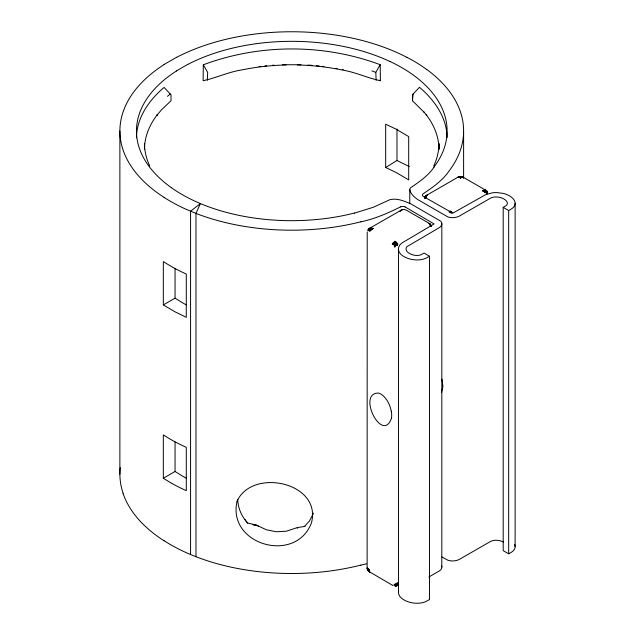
<?xml version="1.0" encoding="UTF-8"?>
<svg xmlns="http://www.w3.org/2000/svg" width="635" height="635" viewBox="0 0 635 635"><rect width="100%" height="100%" fill="white"/><g stroke="black" fill="none" stroke-linecap="round" stroke-linejoin="round"><path stroke-width="0.95" d="M367.125 567.42L367.213 231.934M395.073 242.205L395.073 241.356L397.947 244.126L395.915 242.967L395.073 241.356L392.732 243.332L395.653 243.967L395.915 242.967L395.073 241.356L392.914 244.491L392.192 244.126L394.232 242.967L395.073 241.356L396.827 243.626L395.899 245.888L395.494 243.062L393.39 242.602L395.97 241.943L396.327 242.816L395.494 243.062L394.351 244.904L392.914 244.491L395.073 242.205L395.073 244.959L394.351 244.904L394.843 242.189M424.966 197.294L424.783 197.675L425.371 197.533L425.498 196.255L426.712 195.445L424.966 197.294C423.72 197.914 426.133 197.937 425.204 196.945L426.942 195.112L457.684 177.363L458.811 176.895L460.565 177.919L461.145 176.562L463.034 177.332L461.732 176.689L458.224 177.189L462.899 177.189L460.986 176.776L460.565 177.919L458.883 177.228L460.113 177.276L460.565 177.919L461.462 177.467M297.378 64.976C312.214 65.318 327.025 66.921 341.566 69.906C354.941 71.906 367.355 78.01 380.389 80.709L380.206 64.706C323.826 43.664 259.667 43.696 203.311 64.786L203.121 80.701C216.13 77.994 228.544 71.914 241.903 69.906C256.445 66.921 271.256 65.318 286.091 64.976M367.387 569.238L369.038 569.635L368.554 570.174L369.276 571.429L369.038 569.635L367.601 568.523C367.832 572.214 369.427 569.936 367.244 567.968L367.387 569.238L369.03 571.659L367.3 568.976L369.03 571.659L368.546 570.889L369.038 569.635L368.197 569.079M354.433 213.138L373.213 207.304L389.882 199.7C396.97 197.834 404.479 201.16 410.893 203.922L440.412 220.996A8.763 5.056 0 0 1 441.246 221.94A8.953 5.167 0 0 1 441.627 222.694A9.358 5.405 0 0 1 441.833 223.734L441.809 567.563A9.858 5.691 0 0 1 441.5 568.611A10.065 5.81 0 0 1 438.904 571.19L428.871 577.009M431.062 226.465L430.863 225.123L428.927 223.385L430.133 224.195L430.363 225.671L430.538 224.639L429.109 223.433L431.387 226.481L430.863 225.123L430.268 225.473M371.975 228.092L370.03 230.18L369.999 231.315L368.919 230.481L370.57 228.338L371.197 227.854L372.88 228.544L370.538 230.521L370.832 229.545L372.88 228.544L369.372 228.409L368.03 229.799L372.88 228.544L369.372 230.902L370.411 229.06L372.88 228.544L370.57 228.338L368.34 229.322L368.919 228.822M297.339 528.32L297.37 527.558L305.014 526.415M409.781 203.454L409.781 189.603L410.289 188.095A3.961 2.286 0 0 1 410.702 187.698L410.869 187.579C419.362 181.793 428.149 175.792 434.046 167.172M136.477 137.819C136.684 117.65 149.177 99.965 164.1 87.416L171.029 94.853L171.005 100.767L161.671 109.641L156.678 115.491L157.289 114.729C149.614 124.587 144.463 136.763 144.494 149.392L144.494 143.518C144.502 151.273 146.415 158.964 149.725 165.965M424.386 112.538L412.464 100.759L413.155 93.948L419.473 87.305C434.38 99.878 446.913 117.554 447.103 137.732M425.188 196.596L424.648 198.064L425.974 195.85L427.482 194.945L425.974 195.85L425.498 197.342L425.982 197.882L424.767 197.183L424.466 197.842L425.188 196.596L425.95 196.826L425.053 198.382M463.439 177.363L485.632 190.182L486.196 191.691L482.759 190.73L485.092 190.008L486.267 190.595L487.601 191.984L487.601 192.937L484.434 191.976L482.759 190.73L485.608 190.341L482.759 190.73L485.608 192.365L485.973 192.032L487.291 193.413L486.775 193.889L486.267 193.088L486.981 192.254L486.712 191.008L482.759 190.73L486.196 191.016L483.656 190.286M367.57 569.809L369.038 569.635L369.03 571.659M394.16 584.351L396.359 584.938L398.074 583.494L396.065 584.097L396.946 585.279L398.177 583.581L396.176 584.581L395.113 584.303L395.478 585.343L397.407 584.486L395.788 585.629L394.319 585.033C399.018 582.525 399.812 584.144 394.573 585.533L396.692 585.732L397.82 585.105L398.637 583.557L395.399 586.01L394.16 584.351C395.994 584.708 400.209 582.144 396.034 583.486L397.962 583.168L396.994 583.279L397.224 584.319L398.669 584.248L397.272 585.549L395.399 586.01L397.947 585.216L394.938 585.867L397.343 585.256L395.97 585.986M483.854 190.413L484.434 190.04L485.069 190.524L484.807 191.738L483.656 191.318L484.076 190.675M426.045 196.882L426.942 195.112M391.47 418.203C382.484 444.262 356.545 393.208 378.412 393.049A12.621 7.287 60 0 1 383.326 395.891C387.588 399.923 390.168 405.487 391.263 411.202M395.295 242.189L393.629 244.753L395.073 241.356M207.343 80.272L207.669 72.382L203.311 64.786M369.038 569.635L368.157 570.817M430.133 224.195L430.982 226.02L430.443 224.536M441.611 392.319L442.905 386.421L441.976 379.103M460.565 177.213L459.978 176.562L458.089 177.332L459.978 176.562L463.034 177.332M430.141 225.282L430.538 224.639L428.927 223.385M395.653 243.967L395.073 244.959L397.407 243.332M433.745 165.965C437.055 158.964 438.96 151.273 438.968 143.518L438.968 149.392C439.007 136.763 433.856 124.587 426.172 114.729L426.791 115.491L423.783 111.792M171.267 187.642A156.353 90.273 0 0 0 181.927 194.453A156.472 90.337 0 0 0 195.588 201.47L200.374 203.573L195.977 213.423L195.977 556.728A171.863 99.227 0 0 0 360.783 565.11M313.539 513.128L309.443 521.049L304.292 526.574M397.931 584.549L398.455 583.613M376.126 80.272L375.801 72.39L380.206 64.706M371.554 228.743L371.197 229.791L370.356 228.822L369.443 228.83L370.538 227.814L371.785 228.227M398.367 584.835L397.82 585.105L398.272 584.446M461.145 176.562L458.914 177.03L460.145 176.776L460.565 177.919L462.002 176.744M449.262 212.479L449.81 211.693L449.135 211.249M368.554 570.174L367.824 570.333M413.155 93.948L412.44 94.853L412.464 100.759M367.522 569.674L367.276 568.627L368.26 569.563M424.783 197.191L426.522 195.493L425.974 195.85M368.546 570.889L369.102 570.635M425.498 196.255L426.712 195.445M425.204 196.945L426.037 196.009L425.204 196.945L425.498 197.342M425.101 196.699L425.68 196.048M397.82 585.105L398.669 584.248M485.092 190.008L483.997 190.54M368.03 229.799L368.649 229.235L368.03 230.751L369.372 229.164L370.03 230.18M368.919 230.481L371.642 228.87M425.831 197.017L425.49 196.628M460.565 177.919L462.32 176.895M394.621 242.141L392.732 243.332M167.426 96.329L170.315 93.948M200.374 203.573L190.571 211.241L190.571 554.538L195.977 556.728M400.415 211.01L400.026 211.209L402.058 209.685L369.372 228.409L371.531 228.616M484.434 191.976L484.807 191.738L483.997 191.064M385.675 167.513L395.891 172.371L408.694 179.888L408.694 136.581L395.891 129.056L385.675 124.198L385.675 167.513L396.986 160.496L409.289 166.568M164.084 64.484L176.578 57.269M176.411 70.922L187.714 64.397M460.788 177.228L462.24 177.228L461.24 177.355M441.833 223.734A9.652 5.572 0 0 1 441.762 224.52A9.858 5.691 0 0 1 441.5 225.306A10.065 5.81 0 0 1 438.904 227.886L406.924 246.666A7.422 4.286 0 0 0 406.479 247.293A8.604 4.969 0 0 0 406.194 247.983A9.739 5.62 0 0 0 406.082 249.253A10.668 6.159 0 0 0 406.995 251.404A10.946 6.318 0 0 0 407.726 252.198A11.597 6.699 0 0 0 409.472 253.436L411.139 254.254A12.676 7.318 0 0 0 412.409 254.714A11.628 6.715 0 0 0 413.266 254.96A10.66 6.152 0 0 0 413.695 255.072A9.819 5.667 0 0 0 414.544 255.238A9.065 5.231 0 0 0 415.798 255.397A8.136 4.699 0 0 0 417.02 255.453A7.445 4.294 0 0 0 417.814 255.421A7.009 4.048 0 0 0 419.306 255.238A6.556 3.786 0 0 0 421.846 254.325L424.029 253.055L429.522 256.222L426.728 257.818A14.224 8.207 0 0 1 420.695 259.691A14.486 8.358 0 0 1 419.203 259.858A15.05 8.692 0 0 1 416.909 259.945A15.605 9.009 0 0 1 415.361 259.89L412.234 259.517A18.312 10.573 0 0 1 410.678 259.199A19.248 11.112 0 0 1 408.384 258.548A20.876 12.049 0 0 1 406.17 257.691A22.05 12.732 0 0 1 404.741 257.016L404.05 256.643A18.518 10.692 0 0 1 402.145 255.389L401.106 254.492A18.383 10.612 0 0 1 399.883 253.095L399.566 252.611A18.788 10.851 0 0 1 399.05 251.643A18.979 10.954 0 0 1 398.502 249.682A18.629 10.755 0 0 1 398.669 247.301L400.01 244.721L401.971 242.967L434.086 223.957L405.178 206.962M163.33 304.927L163.33 261.62L170.172 265.819A173.53 100.187 0 0 0 185.277 273.582L186.293 274.026L186.293 317.341L175.07 311.849L163.33 304.927L175.054 298.164L175.054 268.637M163.33 478.25L163.33 434.935L170.172 439.134A173.53 100.187 0 0 0 185.277 446.897L186.293 447.342L186.293 490.657L185.277 490.212A173.53 100.187 0 0 1 170.172 482.449L163.33 478.25L175.054 471.48L175.054 441.952M514.604 544.298L515.096 546.1A15.153 8.747 0 0 1 515.064 547.433A14.51 8.374 0 0 1 514.469 549.148A14.224 8.215 0 0 1 511.437 552.212L508.667 553.823L503.198 550.656L503.198 207.351L505.389 206.089A6.556 3.786 0 0 0 506.968 204.629A7.009 4.048 0 0 0 507.294 203.764A7.445 4.294 0 0 0 507.341 203.303A8.12 4.691 0 0 0 507.301 202.835A8.977 5.183 0 0 0 506.968 201.874A9.819 5.667 0 0 0 506.833 201.628A10.89 6.286 0 0 0 506.071 200.644A12.676 7.318 0 0 0 505.262 199.906L503.857 198.945A11.597 6.699 0 0 0 501.253 197.787A10.954 6.326 0 0 0 500.793 197.644A10.914 6.302 0 0 0 498.459 197.152A10.493 6.056 0 0 0 496.602 196.985A9.739 5.62 0 0 0 494.411 197.056A8.604 4.969 0 0 0 493.204 197.223L490.657 198.08L459.597 215.94A10.065 5.81 0 0 1 455.565 217.36A9.858 5.691 0 0 1 453.771 217.591A9.652 5.572 0 0 1 452.406 217.63A9.358 5.405 0 0 1 450.604 217.511A8.953 5.167 0 0 1 448.881 217.194A8.763 5.056 0 0 1 447.667 216.813L418.084 199.771C414.544 197.326 410.48 194.112 409.781 189.603M503.198 207.351L508.667 210.518L511.437 208.915A14.224 8.207 0 0 0 514.477 205.843A14.494 8.366 0 0 0 514.969 204.565A15.169 8.755 0 0 0 515.096 202.795A15.891 9.176 0 0 0 514.929 201.898L514.604 200.993A17.828 10.287 0 0 0 513.826 199.644A19.256 11.12 0 0 0 512.699 198.318A20.884 12.057 0 0 0 511.223 197.041A22.042 12.732 0 0 0 510.048 196.215L509.397 195.818A18.518 10.692 0 0 0 507.23 194.715L505.682 194.119A18.383 10.612 0 0 0 503.253 193.413L497.348 192.611A18.725 10.811 0 0 0 494.848 192.611A18.098 10.454 0 0 0 492.435 192.794L485.719 194.62L452.787 213.162L423.243 196.382A3.81 2.199 0 0 1 423.291 193.699C432.816 187.261 442.611 180.515 449.175 170.863A171.91 99.251 0 0 0 463.455 135.215A190.468 109.966 0 0 0 463.233 124.246A171.466 98.996 0 0 0 426.776 69.493M425.006 197.318L425.95 196.826M400.423 206.923C387.818 213.297 374.682 218.853 360.831 221.869M297.37 527.558L286.377 531.209L276.328 531.765L266.39 529.773L256.111 525.002L247.475 523.018L244.999 519.557M457.684 177.363L458.811 176.895L460.335 177.228M459.74 176.855L462.216 177.03M459.391 176.689L458.406 176.998L459.391 176.689L460.113 177.276M461.01 177.276L462.899 177.189M369.443 228.83L372.88 228.544M360.831 565.174L366.514 563.785M395.788 244.904L397.232 244.491L397.542 245.412L396.24 243.84M459.121 176.744L459.978 176.562M259.072 66.588L260.802 66.373M264.882 65.937L266.621 65.762M272.486 65.27L273.987 65.159M459.843 176.586L461.28 176.586M401.749 210.177L400.741 210.241M282.567 64.738L300.99 64.746M482.759 190.73L486.267 190.595L485.632 190.182M307.991 65.072L312.126 65.357M316.333 65.707L319.254 66M429.951 223.988L430.435 224.885M368.554 571.262L393.136 585.653M322.302 66.334L323.921 66.532M258.342 526.042L252.738 524.51L256.111 525.002M371.554 228.481L369.999 227.989M336.058 68.31L337.042 68.477M484.108 190.802L486.196 191.691M342.694 69.54L343.225 69.644M404.138 209.423L406.495 210.241L428.696 223.052M252.738 524.51L256.302 525.383M368.427 569.984L367.705 569.436L368.324 569.785M371.642 228.354L370.538 227.814M369.999 572.405L370.538 572.572L368.737 571.468M371.888 70.834L375.801 72.39M379.309 80.264L380.389 80.709M486.775 191.032L487.601 192.937M190.571 554.538L185.277 552.22A173.538 100.187 0 0 1 170.172 544.457L164.076 540.758M406.884 57.269L413.29 60.785A173.53 100.187 0 0 1 426.736 69.509M484.076 190.929L485.973 192.032M368.213 569.333L367.244 567.968M441.936 556.951L447.667 560.118A8.763 5.056 0 0 0 448.881 560.491A8.953 5.167 0 0 0 450.604 560.816A9.358 5.405 0 0 0 452.406 560.935A9.652 5.572 0 0 0 453.319 560.919A9.858 5.691 0 0 0 455.12 560.737A10.065 5.81 0 0 0 459.597 559.244L490.657 541.385L493.204 540.528A8.652 4.993 0 0 1 494.411 540.353A9.739 5.628 0 0 1 496.602 540.29A10.731 6.199 0 0 1 500.324 540.822A10.954 6.326 0 0 1 501.245 541.091A11.597 6.699 0 0 1 503.444 542.02M164.076 197.453L170.172 201.152A173.53 100.187 0 0 0 185.277 208.915L195.977 213.423A171.863 99.227 0 0 0 360.783 221.805M175.054 298.164L181.927 302.427A156.472 90.337 0 0 0 186.357 304.887M175.054 471.48L181.927 475.75A156.464 90.337 0 0 0 186.357 478.211M395.518 242.141L396.748 242.602L396.827 243.626M449.81 211.693L451.294 213.328L451.683 212.153L450.445 210.963L450.398 212.185L451.12 211.526L450.89 212.733L451.683 212.153L452.152 212.836M430.625 225.258L431.387 226.481M429.109 223.433L429.808 224.282L429.657 223.798M247.682 523.057C241.744 516.628 237.942 508.246 237.744 499.435M485.069 191.492L485.608 192.365M486.712 192.675L486.775 193.889M515.128 203.24L515.128 546.544M508.667 210.518L508.667 553.823M463.606 131.866L463.606 178.443M429.522 256.222L429.522 599.519L426.728 601.123A14.224 8.215 0 0 1 421.426 602.877A14.494 8.366 0 0 1 419.203 603.163A15.026 8.676 0 0 1 416.909 603.25A15.605 9.009 0 0 1 415.361 603.194L414.576 603.139A17.002 9.819 0 0 1 412.234 602.821A18.312 10.573 0 0 1 409.908 602.305A19.256 11.12 0 0 1 408.384 601.853A20.876 12.057 0 0 1 406.17 600.996A22.042 12.732 0 0 1 404.741 600.321L404.05 599.94A18.518 10.692 0 0 1 402.145 598.686L401.106 597.797A18.383 10.612 0 0 1 399.883 596.392L399.566 595.916A18.788 10.851 0 0 1 399.05 594.947A18.836 10.874 0 0 1 398.566 591.074M398.462 248.714L398.462 592.018M396.986 129L396.986 160.496M119.872 130.969L119.872 474.274M187.785 64.437A155.194 89.598 0 0 1 389.834 61.46M171.331 187.611A155.194 89.598 0 0 1 176.49 70.961M441.627 565.999A9.358 5.405 0 0 1 441.833 567.039M400.423 206.923A3.754 2.167 0 0 1 403.058 206.462L403.416 206.494A3.754 2.167 0 0 1 405.13 206.954M164.155 197.414A171.728 99.147 0 0 1 164.163 64.532M164.052 540.774A171.275 98.885 0 0 1 123.007 493.244M123.103 493.228A172.006 99.306 0 0 1 120.269 467.606M354.37 213.058A155.527 89.789 0 0 1 200.366 203.573M176.649 57.317A171.728 99.147 0 0 1 406.813 57.317M433.903 167.132A155.511 89.789 0 0 0 417.489 78.224A154.948 89.464 0 0 0 413.845 75.462A156.472 90.337 0 0 0 401.685 67.572A156.353 90.265 0 0 0 389.89 61.42M391.271 411.202A22.392 13.764 56.6 0 1 391.47 418.203M395.073 245.943L395.073 246.967L394.168 246.904L395.073 245.943M237.085 501.213C226.893 544.814 295.735 564.428 311.46 522.883C322.128 482.457 252.238 467.463 237.085 501.213M367.292 567.785L367.3 568.976L367.292 567.785M403.288 209.447L402.003 209.725L403.288 209.447"/></g></svg>
